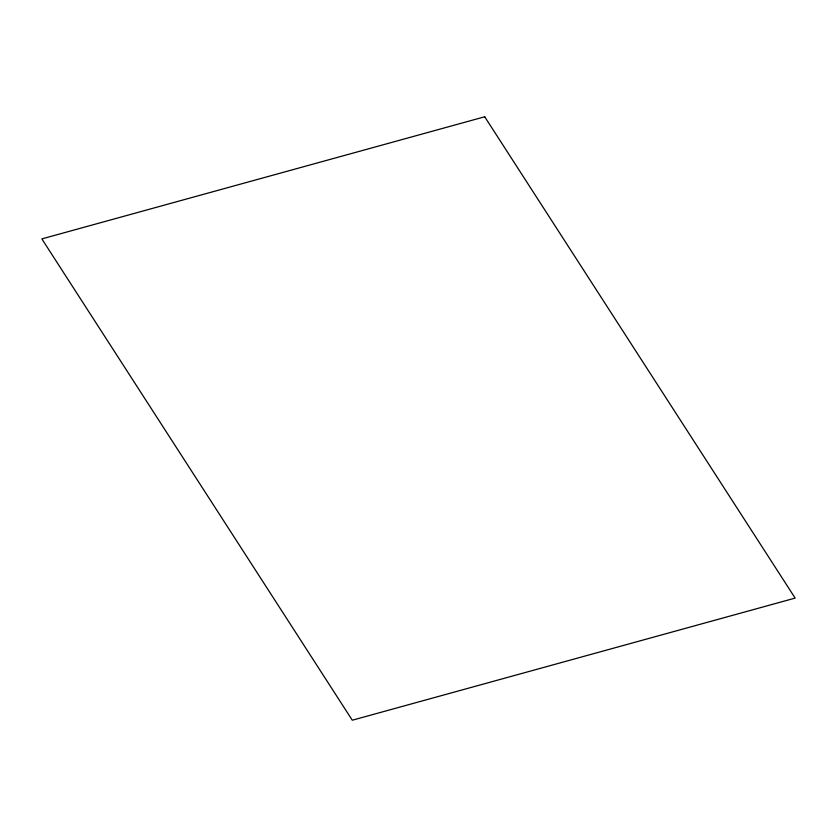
<?xml version="1.0" encoding="UTF-8"?>
<svg xmlns="http://www.w3.org/2000/svg" width="837" height="837" viewBox="0 0 837 837"><rect width="100%" height="100%" fill="white"/><g stroke="black" fill="none" stroke-linecap="round" stroke-linejoin="round"><path stroke-width="1.26" d="M484.717 116.782L41.85 238.901L352.283 720.218L795.15 598.099L484.717 116.782"/></g></svg>
